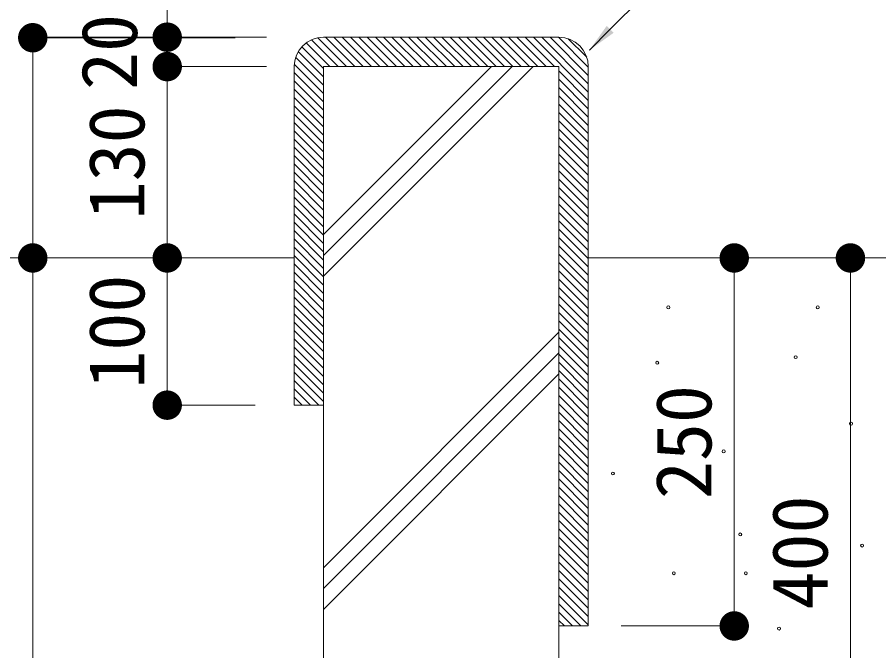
# Model space of a CAD drawing. Units: millimetres on the paper, scale 1:20. Extents: x 13 to 1397, y 13 to 7325.
# Drawn here: x 65.27 to 94.56, y 141.76 to 163.28 of the extents above; entities that cross this region are included whole.
import ezdxf
from ezdxf.enums import TextEntityAlignment as Align

# ---------------------------------------------------------------- set-up
doc = ezdxf.new("R2010")
doc.units = ezdxf.units.MM
for name, color, linetype, lineweight in [('0_2', 1, 'Continuous', 13), ('ハッチ', 4, 'Continuous', 13), ('寸法', 1, 'Continuous', 13), ('本体', 7, 'Continuous', 13)]:
    doc.layers.add(name, color=color, linetype=linetype, lineweight=lineweight)
doc.styles.add('ＭＳ ゴシック', font='')
doc.styles.get('ＭＳ ゴシック').set_extended_font_data('MS Gothic')

# ---------------------------------------------------------------- blocks, each defined once
blk = doc.blocks.new('filled_arrow')
at = {"color": 0, "linetype": 'Continuous', "lineweight": -2}
blk.add_solid([(7.5, 1.25), (0, 0), (7.5, -1.25)], dxfattribs=at)
blk = doc.blocks.new('filled_dot')
at = {"color": 0, "linetype": 'Continuous', "lineweight": -2, "const_width": 1.25}
blk.add_lwpolyline([(-0.625, 0, 1), (0.625, 0, 1)], format="xyb", close=True, dxfattribs=at)

msp = doc.modelspace()

# ---------------------------------------------------------------- linework, layer by layer
at = {"layer": '0_2'}
for p, q in [((85.43, 162.874), (95.104, 172.549)), ((84.723, 162.167), (85.43, 162.874))]:
    msp.add_line(p, q, dxfattribs=at)
at = {"layer": '0_2', "lineweight": 18}
msp.add_line((84.723, 162.167), (84.726, 162.171), dxfattribs=at)
at = {"layer": 'ハッチ'}
for p, q in [((75.485, 162.586), (76.466, 161.605)), ((75.748, 162.605), (76.748, 161.605)), ((76.031, 162.605), (77.031, 161.605)), ((76.314, 162.605), (77.314, 161.605)), ((76.597, 162.605), (77.597, 161.605)), ((76.88, 162.605), (77.88, 161.605)), ((77.163, 162.605), (78.163, 161.605)), ((77.445, 162.605), (78.445, 161.605)), ((77.728, 162.605), (78.728, 161.605)), ((78.011, 162.605), (79.011, 161.605)), ((78.294, 162.605), (79.294, 161.605)), ((78.577, 162.605), (79.577, 161.605)), ((78.86, 162.605), (79.86, 161.605)), ((79.142, 162.605), (80.142, 161.605)), ((79.425, 162.605), (80.425, 161.605)), ((79.708, 162.605), (80.708, 161.605)), ((79.991, 162.605), (80.991, 161.605)), ((80.274, 162.605), (81.274, 161.605)), ((80.557, 162.605), (81.557, 161.605)), ((80.839, 162.605), (81.839, 161.605)), ((81.122, 162.605), (82.122, 161.605)), ((81.405, 162.605), (82.405, 161.605)), ((81.688, 162.605), (82.688, 161.605)), ((81.971, 162.605), (82.971, 161.605)), ((82.254, 162.605), (83.254, 161.605)), ((82.537, 162.605), (83.537, 161.605)), ((82.819, 162.605), (84.683, 160.742)), ((83.102, 162.605), (84.683, 161.025)), ((83.385, 162.605), (84.683, 161.307)), ((83.668, 162.605), (84.683, 161.59)), ((84.003, 162.553), (84.6, 161.956)), ((74.944, 162.279), (75.683, 161.539)), ((75.093, 162.413), (75.9, 161.605)), ((75.271, 162.517), (76.183, 161.605)), ((74.823, 162.116), (75.683, 161.257)), ((84.63, 161.926), (84.596, 161.96)), ((84.6, 161.956), (84.6, 161.956)), ((74.683, 161.691), (75.683, 160.691)), ((74.734, 161.922), (75.683, 160.974)), ((74.683, 161.408), (75.683, 160.408)), ((75.683, 155.897), (81.391, 161.605)), ((75.683, 155.19), (82.098, 161.605)), ((75.683, 154.483), (82.805, 161.605)), ((83.683, 161.459), (84.683, 160.459)), ((74.683, 161.125), (75.683, 160.125)), ((83.683, 161.176), (84.683, 160.176)), ((74.683, 160.842), (75.683, 159.842)), ((83.683, 160.893), (84.683, 159.893)), ((74.683, 160.56), (75.683, 159.56)), ((83.683, 160.61), (84.683, 159.61)), ((74.683, 160.277), (75.683, 159.277)), ((83.683, 160.328), (84.683, 159.328)), ((74.683, 159.994), (75.683, 158.994)), ((83.683, 160.045), (84.683, 159.045)), ((74.683, 159.711), (75.683, 158.711)), ((83.683, 159.762), (84.683, 158.762)), ((74.683, 159.428), (75.683, 158.428)), ((83.683, 159.479), (84.683, 158.479)), ((74.683, 159.145), (75.683, 158.145)), ((83.683, 159.196), (84.683, 158.196)), ((74.683, 158.863), (75.683, 157.863)), ((83.683, 158.913), (84.683, 157.913)), ((74.683, 158.58), (75.683, 157.58)), ((83.683, 158.631), (84.683, 157.631)), ((74.683, 158.297), (75.683, 157.297)), ((83.683, 158.348), (84.683, 157.348)), ((74.683, 158.014), (75.683, 157.014)), ((83.683, 158.065), (84.683, 157.065)), ((74.683, 157.731), (75.683, 156.731)), ((83.683, 157.782), (84.683, 156.782)), ((74.683, 157.448), (75.683, 156.448)), ((83.683, 157.499), (84.683, 156.499)), ((74.683, 157.166), (75.683, 156.166)), ((83.683, 157.216), (84.683, 156.216)), ((74.683, 156.883), (75.683, 155.883)), ((83.683, 156.934), (84.683, 155.934)), ((74.683, 156.6), (75.683, 155.6)), ((83.683, 156.651), (84.683, 155.651)), ((74.683, 156.317), (75.683, 155.317)), ((83.683, 156.368), (84.683, 155.368)), ((83.683, 156.085), (84.683, 155.085)), ((74.683, 156.034), (75.683, 155.034)), ((83.683, 155.802), (84.683, 154.802)), ((74.683, 155.751), (75.683, 154.751)), ((83.683, 155.519), (84.683, 154.519)), ((74.683, 155.469), (75.683, 154.469)), ((83.683, 155.236), (84.683, 154.236)), ((74.683, 155.186), (75.683, 154.186)), ((83.683, 154.954), (84.683, 153.954)), ((74.683, 154.903), (75.683, 153.903)), ((74.683, 154.62), (75.683, 153.62)), ((83.683, 154.671), (84.683, 153.671)), ((74.683, 154.337), (75.683, 153.337)), ((83.683, 154.388), (84.683, 153.388)), ((74.683, 154.054), (75.683, 153.054)), ((83.683, 154.105), (84.683, 153.105)), ((74.683, 153.772), (75.683, 152.771)), ((83.683, 153.822), (84.683, 152.822)), ((74.683, 153.489), (75.683, 152.489)), ((83.683, 153.539), (84.683, 152.539)), ((74.683, 153.206), (75.683, 152.206)), ((83.683, 153.257), (84.683, 152.257)), ((74.683, 152.923), (75.683, 151.923)), ((83.683, 152.974), (84.683, 151.974)), ((74.683, 152.64), (75.683, 151.64)), ((75.683, 144.584), (83.683, 152.584)), ((83.683, 152.691), (84.683, 151.691)), ((74.683, 152.357), (75.683, 151.357)), ((83.683, 152.408), (84.683, 151.408)), ((74.683, 152.074), (75.683, 151.074)), ((83.683, 152.125), (84.683, 151.125)), ((74.683, 151.792), (75.683, 150.792)), ((75.683, 143.877), (83.683, 151.877)), ((83.683, 151.842), (84.683, 150.842)), ((74.683, 151.509), (75.683, 150.509)), ((83.683, 151.56), (84.683, 150.56)), ((74.683, 151.226), (75.683, 150.226)), ((75.683, 143.169), (83.683, 151.169)), ((83.683, 151.277), (84.683, 150.277)), ((74.683, 150.943), (75.521, 150.105)), ((83.683, 150.994), (84.683, 149.994)), ((74.683, 150.66), (75.238, 150.105)), ((83.683, 150.711), (84.683, 149.711)), ((74.683, 150.377), (74.955, 150.105)), ((83.683, 150.428), (84.683, 149.428)), ((83.683, 150.145), (84.683, 149.145)), ((83.683, 149.863), (84.683, 148.863)), ((83.683, 149.58), (84.683, 148.58)), ((83.683, 149.297), (84.683, 148.297)), ((83.683, 149.014), (84.683, 148.014)), ((83.683, 148.731), (84.683, 147.731)), ((83.683, 148.448), (84.683, 147.448)), ((83.683, 148.166), (84.683, 147.166)), ((83.683, 147.883), (84.683, 146.883)), ((83.683, 147.6), (84.683, 146.6)), ((83.683, 147.317), (84.683, 146.317)), ((83.683, 147.034), (84.683, 146.034)), ((83.683, 146.751), (84.683, 145.751)), ((83.683, 146.469), (84.683, 145.469)), ((83.683, 146.186), (84.683, 145.186)), ((83.683, 145.903), (84.683, 144.903)), ((83.683, 145.62), (84.683, 144.62)), ((83.683, 145.337), (84.683, 144.337)), ((83.683, 145.054), (84.683, 144.054)), ((83.683, 144.771), (84.683, 143.771)), ((83.683, 144.489), (84.683, 143.489)), ((83.683, 144.206), (84.683, 143.206)), ((83.683, 143.923), (84.683, 142.923)), ((83.683, 143.64), (84.683, 142.64)), ((83.683, 143.357), (84.435, 142.605)), ((83.683, 143.074), (84.152, 142.605)), ((83.683, 142.792), (83.869, 142.605))]:
    msp.add_line(p, q, dxfattribs=at)
for centre in [(87.403, 153.428), (92.484, 153.428), (91.731, 151.735), (87.027, 151.547), (93.613, 149.477), (89.285, 148.536), (85.521, 147.783), (89.849, 145.713), (93.989, 145.337), (87.591, 144.396), (90.037, 144.396), (91.166, 142.515)]:
    msp.add_circle(centre, 0.05, dxfattribs=at)
at = {"layer": '寸法'}
for p, q in [((70.371, 164.605), (70.371, 159.605)), ((65.801, 155.105), (65.801, 162.586)), ((72.683, 162.586), (65.801, 162.586)), ((73.363, 162.605), (65.989, 162.605)), ((70.371, 162.605), (70.371, 161.605)), ((73.363, 162.605), (70.371, 162.605)), ((73.748, 162.605), (70.371, 162.605)), ((73.363, 161.605), (70.371, 161.605)), ((73.363, 161.605), (70.371, 161.605)), ((73.748, 161.605), (70.371, 161.605)), ((70.371, 161.605), (70.371, 155.105)), ((72.683, 161.605), (70.371, 161.605)), ((70.371, 160.855), (70.371, 160.105)), ((70.371, 160.855), (70.371, 155.855)), ((72.683, 155.105), (65.801, 155.105)), ((65.801, 155.105), (65.801, 135.101)), ((72.683, 155.105), (65.801, 155.105)), ((73.363, 155.105), (65.989, 155.105)), ((73.363, 155.105), (65.989, 155.105)), ((73.363, 155.105), (70.371, 155.105)), ((73.363, 155.105), (70.371, 155.105)), ((72.683, 155.105), (70.371, 155.105)), ((70.371, 155.105), (70.371, 150.105)), ((72.683, 155.105), (70.371, 155.105)), ((87.582, 155.105), (89.831, 155.105)), ((89.582, 155.105), (89.644, 155.105)), ((89.644, 155.105), (89.644, 142.605)), ((89.922, 155.105), (93.593, 155.105)), ((93.593, 155.105), (93.593, 135.105)), ((70.371, 154.355), (70.371, 150.855)), ((73.363, 150.105), (70.371, 150.105)), ((72.683, 150.105), (70.371, 150.105)), ((85.801, 142.605), (89.831, 142.605)), ((89.582, 142.605), (89.644, 142.605))]:
    msp.add_line(p, q, dxfattribs=at)
at = {"layer": '本体'}
for p, q in [((75.683, 162.605), (83.683, 162.605)), ((74.683, 161.605), (74.683, 150.105)), ((75.683, 161.605), (75.683, 135.105)), ((75.683, 161.605), (83.683, 161.605)), ((83.683, 161.605), (83.683, 135.105)), ((84.683, 161.605), (84.683, 142.605)), ((55.652, 155.105), (74.683, 155.105)), ((84.683, 155.105), (115.628, 155.105)), ((85.801, 155.105), (89.831, 155.105)), ((73.363, 150.105), (70.371, 150.105)), ((74.683, 150.105), (75.683, 150.105)), ((83.683, 142.605), (84.683, 142.605))]:
    msp.add_line(p, q, dxfattribs=at)
for centre, start, end in [((75.683, 161.605), 90, 180), ((83.683, 161.605), 0, 90)]:
    msp.add_arc(centre, 1, start, end, dxfattribs=at)

# ---------------------------------------------------------------- block references
at = {"layer": '0_2', "lineweight": 18, "xscale": 0.133, "yscale": 0.133, "rotation": 45}
msp.add_blockref('filled_arrow', (84.723, 162.167), dxfattribs=at)
at = {"layer": '寸法', "xscale": 0.4, "yscale": 0.4}
for p, rotation in [((65.801, 162.586), 270), ((70.371, 162.605), 90), ((70.371, 161.605), 270), ((70.371, 161.605), 270), ((65.801, 155.105), 90), ((65.801, 155.105), 270), ((70.371, 155.105), 90), ((70.371, 155.105), 270), ((89.644, 155.105), 270), ((93.593, 155.105), 270), ((70.371, 150.105), 90), ((89.644, 142.605), 90)]:
    msp.add_blockref('filled_dot', p, dxfattribs=dict(at, rotation=rotation))

# ---------------------------------------------------------------- texts
at = {"layer": '寸法', "style": 'ＭＳ ゴシック'}
for s, p in [('20', (69.916, 160.81)), ('130', (70.166, 156.413)), ('100', (70.166, 150.663)), ('250', (89.439, 146.913)), ('400', (93.388, 143.163))]:
    msp.add_text(s, height=1.899, rotation=90, dxfattribs=at).set_placement(p, align=Align.BOTTOM_LEFT)

doc.saveas('drawing.dxf')
